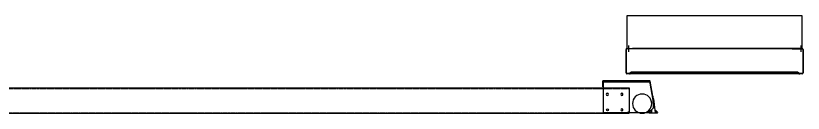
# Model space of a CAD drawing. Header units: millimetres. Extents: x -677815 to 406757, y -145898 to 39000.
# Drawn here: x 227228 to 231332, y -144378 to -143871 of the extents above; entities that cross this region are included whole.
import ezdxf

# ---------------------------------------------------------------- set-up
doc = ezdxf.new("R2010")
doc.units = ezdxf.units.MM
doc.header["$LTSCALE"] = 8
for name, pattern in [('Xref Conv Trash$0$AM_ISO02W050', [7.5, 6, -1.5]), ('Xref Conv Trash$0$CENTER', [7, 4, -1, 1, -1]), ('Xref Conv Trash$0$HIDDEN', [9.525, 6.35, -3.175]), ('Xref Conv Trash$0$PHANTOM', [2.5, 1.25, -0.25, 0.25, -0.25, 0.25, -0.25])]:
    doc.linetypes.add(name, pattern=pattern)
doc.layers.add('Xref Conv Trash$0$Conv - Trash', color=1, linetype='Continuous', lineweight=25)
doc.layers.add('Xref Conv Trash$0$Hidden', color=9, linetype='Xref Conv Trash$0$AM_ISO02W050', lineweight=25)

# ---------------------------------------------------------------- blocks, each defined once
blk = doc.blocks.new('*U134')
for p, q in [((-12.7, 5), (-12.7, 127)), ((-10.2, 5), (-10.2, 127)), ((-7.7, 132), (905.9, 132)), ((-7.7, 129.5), (5.6, 129.5)), ((15.5, 124.2), (6.8, 129.2)), ((16.7, 126.3), (8.1, 131.3)), ((17.3, 126), (880.2, 126)), ((18, 123.5), (880.2, 123.5)), ((881.5, 126.3), (890.1, 131.3)), ((882.7, 124.2), (891.4, 129.2)), ((892.6, 129.5), (905.9, 129.5)), ((908.4, 127), (908.4, 5)), ((910.9, 127), (910.9, 5))]:
    blk.add_line(p, q)
at = {"linetype": 'Continuous'}
for p, q in [((45.2, 2.5), (-7.7, 2.5)), ((-7.7, 0), (45.2, 0)), ((45.2, 0), (45.2, 2.5)), ((853, 2.5), (905.9, 2.5)), ((853, 0), (853, 2.5)), ((20.2, -0.8), (20.2, -2)), ((878, -0.8), (20.2, -0.8)), ((878, -2), (20.2, -2)), ((905.9, 0), (853, 0)), ((878, -0.8), (878, -2))]:
    blk.add_line(p, q, dxfattribs=at)
for centre, radius, start, end in [((-7.7, 127), 5, 90, 180), ((-7.7, 127), 2.5, 90, 180), ((5.6, 127), 5, 60, 90), ((5.6, 127), 2.5, 60, 90), ((18, 128.5), 5, 240, 270), ((18, 128.5), 2.5, 240, 270), ((880.2, 128.5), 2.5, 270, 300), ((880.2, 128.5), 5, 270, 300), ((892.6, 127), 5, 90, 120), ((892.6, 127), 2.5, 90, 120), ((905.9, 127), 5, 0, 90), ((905.9, 127), 2.5, 0, 90)]:
    blk.add_arc(centre, radius, start, end)
for centre, radius, start, end in [((-7.7, 5), 5, 180, 270), ((-7.7, 5), 2.5, 180, 270), ((905.9, 5), 5, 270, 0), ((905.9, 5), 2.5, 270, 0)]:
    blk.add_arc(centre, radius, start, end, dxfattribs=at)
at = {"layer": 'Xref Conv Trash$0$Hidden', "linetype": 'Xref Conv Trash$0$CENTER', "extrusion": (0, 1, 0)}
for p, q in [((0, -14.6), (0, 19.6)), ((898.2, -14.6), (898.2, 19.6))]:
    blk.add_line(p, q, dxfattribs=at)
blk = doc.blocks.new('Xref Conv Trash$0$011')
at = {"color": 0}
blk.add_line((0, 0), (0, 0), dxfattribs=at)
blk.add_circle((0, 0), 5.5, dxfattribs=at)
blk = doc.blocks.new('Xref Conv Trash$0$Het100r-1')
at = {"color": 0}
for p, q in [((-134, -3), (-134, -168)), ((-134, -3), (101, -3)), ((101, -3), (126, -28)), ((104.9, -4.8), (113.4, -14.9)), ((106.1, -3.7), (114.6, -13.9)), ((145.1, -0.5), (106.9, -0.5)), ((116, -2.1), (106.9, -2.1)), ((114.6, -13.9), (113.4, -14.9)), ((114.5, -16.5), (116, -16.5)), ((116, -16.5), (116, -0.5)), ((116, -2.1), (136, -2.1)), ((126, -28), (126, -58)), ((126.6, -75.2), (136, -2.1)), ((145.1, -2.1), (136, -2.1)), ((145.9, -3.7), (137.4, -13.9)), ((137.4, -13.9), (138.6, -14.9)), ((147.1, -4.8), (138.6, -14.9)), ((126, -58), (106.9, -166.3)), ((120.6, -88.4), (123.6, -54.5)), ((122.6, -88.7), (125.6, -54.7)), ((125.6, -54.7), (123.6, -54.5)), ((122.6, -88.7), (108.9, -166.7)), ((-138, -137), (-138, -166)), ((-138, -137), (-136, -137)), ((-136, -137), (-136, -166)), ((-134, -163), (104.5, -163)), ((104.5, -163), (107.5, -163)), ((104.5, -163), (104.5, -168)), ((-134, -168), (104.9, -168)), ((-134, -170), (104.9, -170))]:
    blk.add_line(p, q, dxfattribs=at)
blk.add_circle((67, -50), 50, dxfattribs=at)
for centre, radius, start, end in [((106.9, -3.1), 2.6, 90, 210), ((106.9, -3.1), 1, 90, 210), ((145.1, -3.1), 2.6, 330, 90), ((145.1, -3.1), 1, 330, 90), ((121.6, -74.6), 5, 291.6902, 352.6476), ((-134, -166), 4, 180, 270), ((-134, -166), 2, 180, 270), ((104.9, -166), 2, 270, 350), ((104.9, -166), 4, 270, 350)]:
    blk.add_arc(centre, radius, start, end, dxfattribs=at)
blk = doc.blocks.new('*U143')
for p, q in [((2754.7, 276.2), (38691.9, 1723)), ((38697.3, 1591.1), (38691.9, 1723)), ((2760, 144.3), (38697.3, 1591.1)), ((2760, 144.3), (38697.3, 1591.1))]:
    blk.add_line(p, q)
at = {"linetype": 'Xref Conv Trash$0$PHANTOM'}
for p, q in [((2770.2, 274.3), (38676.6, 1719.9)), ((2759.9, 146.8), (38697.2, 1593.6))]:
    blk.add_line(p, q, dxfattribs=at)
at = {"linetype": 'Xref Conv Trash$0$HIDDEN'}
for p, q in [((38677.5, 1719.7), (38692.3, 1714.5)), ((38678.3, 1722.1), (38692.2, 1717.2))]:
    blk.add_line(p, q, dxfattribs=at)
for radius in [5, 2.5]:
    blk.add_arc((38676.7, 1717.4), radius, 70.5041, 92.3055, dxfattribs=at)
at = {"rotation": 2.305475252831544}
for name, p in [('Xref Conv Trash$0$Het100r-1', (38691.9, 1723)), ('Xref Conv Trash$0$011', (38654.6, 1703.5)), ('Xref Conv Trash$0$011', (38581.7, 1620.3)), ('Xref Conv Trash$0$011', (38657.8, 1623.4))]:
    blk.add_blockref(name, p, dxfattribs=at)
at = {"xscale": -1, "rotation": 2.305475252831641}
blk.add_blockref('Xref Conv Trash$0$011', (38579.8, 1700.4), dxfattribs=at)
blk = doc.blocks.new('Xref Conv Trash')
at = {"layer": 'Xref Conv Trash$0$Conv - Trash'}
blk.add_line((230425.1, -144245.6), (230425.1, -144377.6), dxfattribs=at)
blk.add_lwpolyline([(230413.4, -143870.6), (230413.4, -144040.6), (231327, -144040.6), (231327, -143870.6)], close=True, dxfattribs=at)
at = {"layer": 'Xref Conv Trash$0$Conv - Trash', "xscale": -1, "rotation": 182.305475252836}
blk.add_blockref('*U143', (191695.2, -144212.5), dxfattribs=at)
at = {"layer": 'Xref Conv Trash$0$Conv - Trash', "rotation": 180}
blk.add_blockref('*U134', (231319.3, -144040.6), dxfattribs=at)

msp = doc.modelspace()

# ---------------------------------------------------------------- block references
msp.add_blockref('Xref Conv Trash', (0, 0))

doc.saveas('drawing.dxf')
